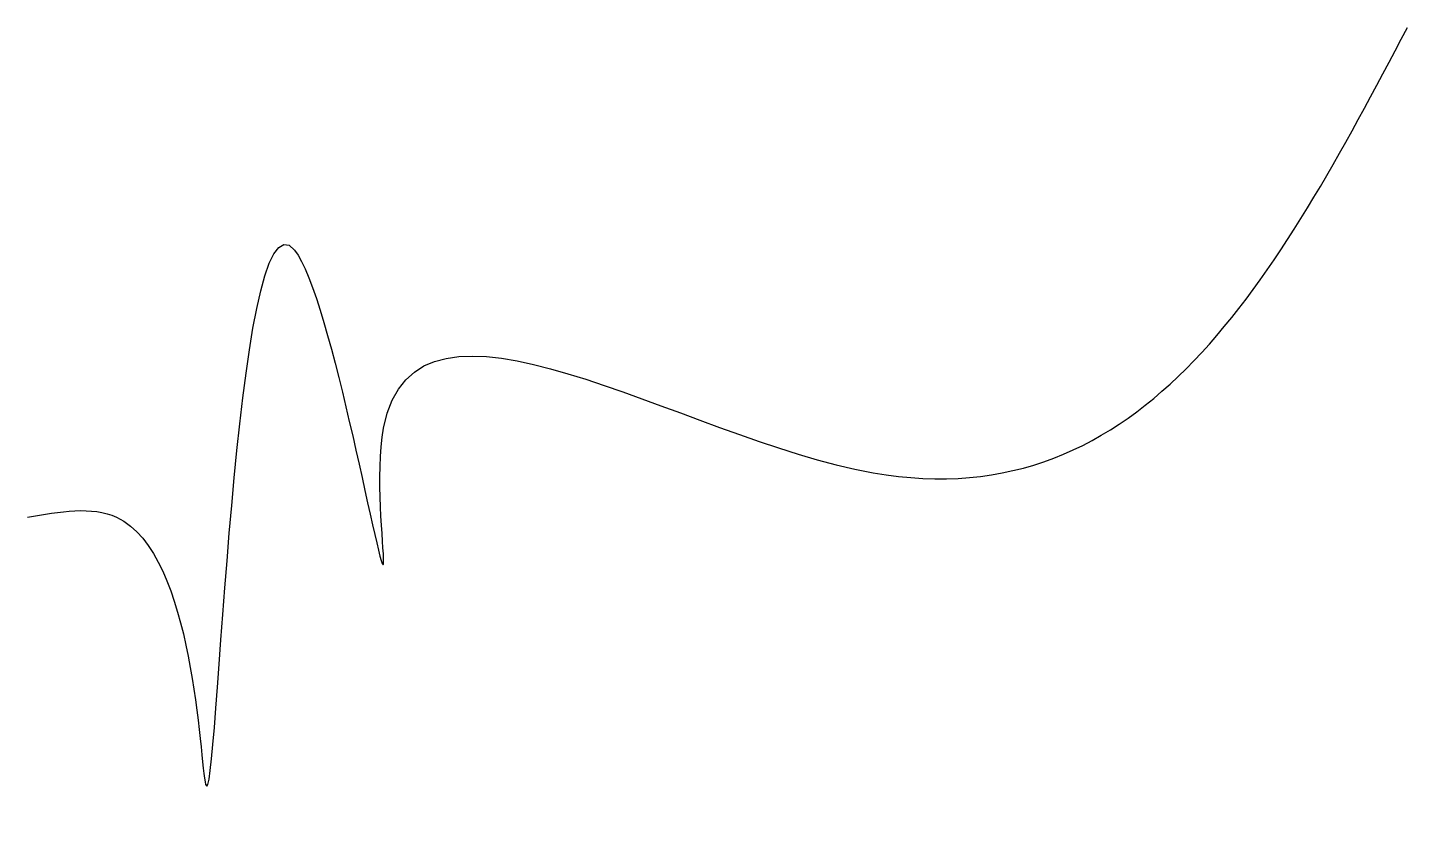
# Model space of a CAD drawing. Header units: millimetres. Extents: x 0 to 310, y -69 to 110.
import ezdxf

# ---------------------------------------------------------------- set-up
doc = ezdxf.new("R2010")
doc.units = ezdxf.units.MM

msp = doc.modelspace()

# ---------------------------------------------------------------- linework, layer by layer
msp.add_open_spline([(0, 0), (7.22, 1.29), (37.26, 6.67), (40.67, -145.35), (48.56, 163.95), (84.76, -46.13), (70.9, 69.44), (230.72, -39.97), (280.71, 54.6), (310, 110)], degree=3, knots=[0, 0, 0, 0, 20, 83.245553, 204.900804, 277.701903, 307.701903, 418.155513, 574.360506, 574.360506, 574.360506, 574.360506])

doc.saveas('drawing.dxf')
